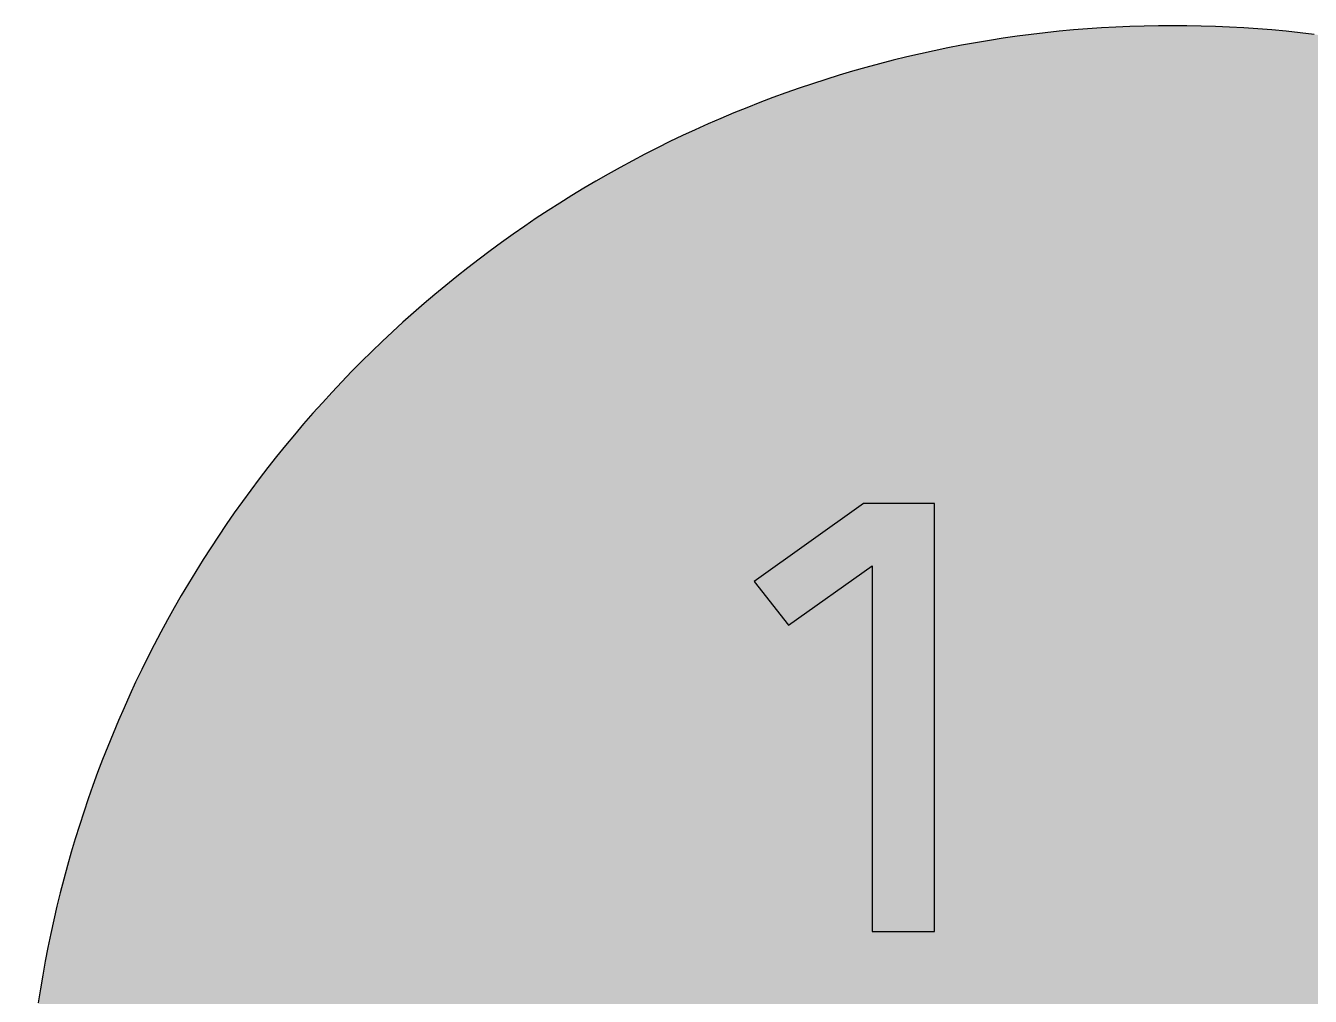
# Model space of a CAD drawing. Header units: millimetres. Extents: x 0 to 212, y 0 to 212.
# Drawn here: x 0.1 to 118.6, y 122.1 to 211.7 of the extents above; entities that cross this region are included whole.
import ezdxf

# ---------------------------------------------------------------- set-up
doc = ezdxf.new("R2010")
doc.units = ezdxf.units.MM

msp = doc.modelspace()

# ---------------------------------------------------------------- hatches: boundary and pattern name
for color, points in [(254, [(211.7189, 105.8869), (211.709, 107.2007), (211.6861, 108.5139), (211.6455, 109.8245), (211.5871, 111.1326), (211.5134, 112.4407), (211.4245, 113.7437), (211.3204, 115.0468), (211.201, 116.3447), (211.0638, 117.6426), (210.9114, 118.9355), (210.7413, 120.2258), (210.5584, 121.5136), (210.3577, 122.7988), (210.1418, 124.079), (209.9107, 125.3566), (209.6643, 126.6292), (209.4027, 127.8992), (209.1258, 129.1641), (208.8337, 130.4239), (208.5264, 131.6812), (208.2038, 132.936), (207.866, 134.1831), (207.5104, 135.4277), (207.1421, 136.6647), (206.7611, 137.8991), (206.3623, 139.1285), (205.9483, 140.3502), (205.5216, 141.5694), (205.0771, 142.781), (204.6199, 143.9901), (204.1474, 145.1915), (203.6623, 146.3853), (203.1619, 147.574), (202.6463, 148.7576), (202.1154, 149.9362), (201.5693, 151.1046), (201.0105, 152.2705), (200.439, 153.4262), (199.8523, 154.5768), (199.2503, 155.7198), (198.6356, 156.8577), (198.0057, 157.9855), (197.3605, 159.1081), (196.7052, 160.2232), (196.0321, 161.3281), (195.3489, 162.4279), (194.6504, 163.5176), (193.9366, 164.6022), (193.2102, 165.6766), (192.471, 166.7434), (191.7167, 167.8), (190.9521, 168.849), (190.1698, 169.8904), (189.3773, 170.9217), (188.5696, 171.9428), (187.7517, 172.9562), (186.9161, 173.9621), (186.0702, 174.9552), (185.2117, 175.9407), (184.338, 176.9161), (183.454, 177.8838), (182.5549, 178.8389), (181.643, 179.7837), (180.721, 180.7185), (179.7837, 181.643), (178.8389, 182.5549), (177.8838, 183.454), (176.9161, 184.338), (175.9407, 185.2117), (174.9552, 186.0702), (173.9621, 186.9161), (172.9562, 187.7492), (171.9428, 188.5696), (170.9217, 189.3773), (169.8904, 190.1698), (168.849, 190.9496), (167.8, 191.7167), (166.7408, 192.471), (165.6766, 193.2102), (164.6022, 193.9366), (163.5176, 194.6504), (162.4279, 195.3489), (161.3281, 196.0321), (160.2232, 196.7052), (159.1081, 197.3631), (157.9855, 198.0057), (156.8577, 198.6356), (155.7198, 199.2503), (154.5768, 199.8523), (153.4262, 200.439), (152.2705, 201.0131), (151.1046, 201.5719), (149.9362, 202.1154), (148.7576, 202.6463), (147.574, 203.1619), (146.3853, 203.6623), (145.1889, 204.15), (143.9875, 204.6199), (142.781, 205.0796), (141.5694, 205.5216), (140.3502, 205.9483), (139.1285, 206.3623), (137.8991, 206.7611), (136.6647, 207.1446), (135.4252, 207.5129), (134.1831, 207.866), (132.9334, 208.2038), (131.6812, 208.5264), (130.4239, 208.8337), (129.1641, 209.1284), (127.8966, 209.4052), (126.6292, 209.6668), (125.3541, 209.9132), (124.0765, 210.1444), (122.7963, 210.3603), (121.5136, 210.5584), (120.2258, 210.7438), (118.9355, 210.9114), (117.6401, 211.0638), (116.3447, 211.201), (115.0468, 211.3229), (113.7437, 211.4271), (112.4382, 211.516), (111.1326, 211.5896), (109.8245, 211.6455), (108.5113, 211.6861), (107.1982, 211.7115), (105.885, 211.7192), (104.5693, 211.7115), (103.2561, 211.6861), (101.9454, 211.6455), (100.6373, 211.5896), (99.3292, 211.516), (98.0262, 211.4271), (96.7232, 211.3229), (95.4253, 211.201), (94.1273, 211.0638), (92.8345, 210.9114), (91.5441, 210.7438), (90.2564, 210.5584), (88.9711, 210.3603), (87.691, 210.1444), (86.4133, 209.9132), (85.1408, 209.6668), (83.8708, 209.4052), (82.6059, 209.1284), (81.346, 208.8337), (80.0887, 208.5264), (78.834, 208.2038), (77.5868, 207.866), (76.3422, 207.5129), (75.1053, 207.1446), (73.8708, 206.7611), (72.6415, 206.3623), (71.4197, 205.9483), (70.2005, 205.5216), (68.9889, 205.0796), (67.7799, 204.6199), (66.5785, 204.15), (65.3847, 203.6623), (64.196, 203.1619), (63.0123, 202.6463), (61.8338, 202.1154), (60.6628, 201.5719), (59.4995, 201.0131), (58.3438, 200.439), (57.1932, 199.8523), (56.0502, 199.2503), (54.9123, 198.6356), (53.7845, 198.0057), (52.6618, 197.3631), (51.5468, 196.7052), (50.4419, 196.0321), (49.342, 195.3489), (48.2524, 194.6504), (47.1678, 193.9366), (46.0934, 193.2102), (45.0266, 192.471), (43.9699, 191.7167), (42.9209, 190.9496), (41.8795, 190.1698), (40.8483, 189.3773), (39.8272, 188.5696), (38.8137, 187.7492), (37.8079, 186.9161), (36.8148, 186.0702), (35.8292, 185.2117), (34.8539, 184.338), (33.8861, 183.454), (32.9311, 182.5549), (31.9862, 181.643), (31.049, 180.7185), (30.1269, 179.7837), (29.2151, 178.8389), (28.3159, 177.8838), (27.432, 176.9161), (26.5582, 175.9407), (25.6997, 174.9552), (24.8539, 173.9621), (24.0208, 172.9562), (23.2004, 171.9428), (22.3926, 170.9217), (21.6002, 169.8904), (20.8204, 168.849), (20.0533, 167.8), (19.2989, 166.7434), (18.5598, 165.6766), (17.8333, 164.6022), (17.1196, 163.5176), (16.4211, 162.4279), (15.7378, 161.3281), (15.0647, 160.2232), (14.4069, 159.1081), (13.7643, 157.9855), (13.1343, 156.8577), (12.5197, 155.7198), (11.9177, 154.5768), (11.3309, 153.4262), (10.7569, 152.2705), (10.1981, 151.1046), (9.6545, 149.9362), (9.1237, 148.7576), (8.6081, 147.574), (8.1077, 146.3853), (7.62, 145.1915), (7.1501, 143.9901), (6.6904, 142.781), (6.2484, 141.5694), (5.8217, 140.3502), (5.4077, 139.1285), (5.0089, 137.8991), (4.6253, 136.6647), (4.257, 135.4277), (3.904, 134.1831), (3.5662, 132.936), (3.2436, 131.6812), (2.9362, 130.4239), (2.6416, 129.1641), (2.3647, 127.8992), (2.1031, 126.6292), (1.8567, 125.3566), (1.6256, 124.079), (1.4097, 122.7988), (1.2116, 121.5136), (1.0262, 120.2258), (0.8585, 118.9355), (0.7061, 117.6426), (0.569, 116.3447), (0.447, 115.0468), (0.3429, 113.7437), (0.254, 112.4407), (0.1803, 111.1326), (0.1245, 109.8245), (0.0838, 108.5139), (0.0584, 107.2007), (0.0508, 105.885), (0.0584, 104.5718), (0.0838, 103.2586), (0.1245, 101.9454), (0.1803, 100.6373), (0.254, 99.3318), (0.3429, 98.0262), (0.447, 96.7232), (0.569, 95.4253), (0.7061, 94.1299), (0.8585, 92.8345), (1.0262, 91.5441), (1.2116, 90.2564), (1.4097, 88.9737), (1.6256, 87.6935), (1.8567, 86.4159), (2.1031, 85.1408), (2.3647, 83.8733), (2.6416, 82.6059), (2.9362, 81.346), (3.2436, 80.0887), (3.5662, 78.8365), (3.904, 77.5868), (4.257, 76.3448), (4.6253, 75.1053), (5.0089, 73.8708), (5.4077, 72.6415), (5.8217, 71.4197), (6.2484, 70.2005), (6.6904, 68.9889), (7.1501, 67.7824), (7.62, 66.581), (8.1077, 65.3847), (8.6081, 64.196), (9.1237, 63.0123), (9.6545, 61.8338), (10.1981, 60.6654), (10.7569, 59.4995), (11.3309, 58.3438), (11.9177, 57.1932), (12.5197, 56.0502), (13.1343, 54.9123), (13.7643, 53.7845), (14.4069, 52.6618), (15.0647, 51.5468), (15.7378, 50.4419), (16.4211, 49.342), (17.1196, 48.2524), (17.8333, 47.1678), (18.5598, 46.0934), (19.2989, 45.0291), (20.0533, 43.9699), (20.8204, 42.9209), (21.6002, 41.8795), (22.3926, 40.8483), (23.2004, 39.8272), (24.0208, 38.8137), (24.8539, 37.8079), (25.6997, 36.8148), (26.5582, 35.8292), (27.432, 34.8539), (28.3159, 33.8861), (29.2151, 32.9311), (30.1269, 31.9862), (31.049, 31.049), (31.9862, 30.1269), (32.9311, 29.2151), (33.8861, 28.3159), (34.8539, 27.432), (35.8292, 26.5582), (36.8148, 25.6997), (37.8079, 24.8539), (38.8137, 24.0182), (39.8272, 23.2004), (40.8483, 22.3926), (41.8795, 21.6002), (42.9209, 20.8178), (43.9699, 20.0533), (45.0266, 19.2989), (46.0934, 18.5598), (47.1678, 17.8333), (48.2524, 17.1196), (49.342, 16.4211), (50.4419, 15.7378), (51.5468, 15.0647), (52.6618, 14.4094), (53.7845, 13.7643), (54.9123, 13.1343), (56.0502, 12.5197), (57.1932, 11.9177), (58.3438, 11.3309), (59.4995, 10.7594), (60.6628, 10.2006), (61.8338, 9.6545), (63.0123, 9.1237), (64.196, 8.6081), (65.3847, 8.1077), (66.5785, 7.6225), (67.7799, 7.1501), (68.9889, 6.6929), (70.2005, 6.2484), (71.4197, 5.8217), (72.6415, 5.4077), (73.8708, 5.0089), (75.1053, 4.6279), (76.3422, 4.2596), (77.5868, 3.904), (78.834, 3.5662), (80.0887, 3.2436), (81.346, 2.9362), (82.6059, 2.6441), (83.8708, 2.3673), (85.1408, 2.1057), (86.4133, 1.8593), (87.691, 1.6281), (88.9711, 1.4122), (90.2564, 1.2116), (91.5441, 1.0287), (92.8345, 0.8585), (94.1273, 0.7061), (95.4253, 0.569), (96.7232, 0.4496), (98.0262, 0.3454), (99.3292, 0.2565), (100.6373, 0.1829), (101.9454, 0.1245), (103.2561, 0.0838), (104.5693, 0.061), (105.885, 0.0533), (107.1982, 0.061), (108.5113, 0.0838), (109.8245, 0.1245), (111.1326, 0.1829), (112.4382, 0.2565), (113.7437, 0.3454), (115.0468, 0.4496), (116.3447, 0.569), (117.6401, 0.7061), (118.9355, 0.8585), (120.2258, 1.0287), (121.5136, 1.2116), (122.7963, 1.4122), (124.0765, 1.6281), (125.3541, 1.8593), (126.6292, 2.1057), (127.8966, 2.3673), (129.1641, 2.6441), (130.4239, 2.9362), (131.6812, 3.2436), (132.9334, 3.5662), (134.1831, 3.904), (135.4252, 4.2596), (136.6647, 4.6279), (137.8991, 5.0089), (139.1285, 5.4077), (140.3502, 5.8217), (141.5694, 6.2484), (142.781, 6.6929), (143.9875, 7.1501), (145.1889, 7.6225), (146.3853, 8.1077), (147.574, 8.6081), (148.7576, 9.1237), (149.9362, 9.6545), (151.1046, 10.2006), (152.2705, 10.7594), (153.4262, 11.3309), (154.5768, 11.9177), (155.7198, 12.5197), (156.8577, 13.1343), (157.9855, 13.7643), (159.1081, 14.4094), (160.2232, 15.0647), (161.3281, 15.7378), (162.4279, 16.4211), (163.5176, 17.1196), (164.6022, 17.8333), (165.6766, 18.5598), (166.7408, 19.2989), (167.8, 20.0533), (168.849, 20.8178), (169.8904, 21.6002), (170.9217, 22.3926), (171.9428, 23.2004), (172.9562, 24.0182), (173.9621, 24.8539), (174.9552, 25.6997), (175.9407, 26.5582), (176.9161, 27.432), (177.8838, 28.3159), (178.8389, 29.2151), (179.7837, 30.1269), (180.721, 31.049), (181.643, 31.9862), (182.5549, 32.9311), (183.454, 33.8861), (184.338, 34.8539), (185.2117, 35.8292), (186.0702, 36.8148), (186.9161, 37.8079), (187.7517, 38.8137), (188.5696, 39.8272), (189.3773, 40.8483), (190.1698, 41.8795), (190.9521, 42.9209), (191.7167, 43.9699), (192.471, 45.0291), (193.2102, 46.0934), (193.9366, 47.1678), (194.6504, 48.2524), (195.3489, 49.342), (196.0321, 50.4419), (196.7052, 51.5468), (197.3605, 52.6618), (198.0057, 53.7845), (198.6356, 54.9123), (199.2503, 56.0502), (199.8523, 57.1932), (200.439, 58.3438), (201.0105, 59.4995), (201.5693, 60.6654), (202.1154, 61.8338), (202.6463, 63.0123), (203.1619, 64.196), (203.6623, 65.3847), (204.1474, 66.581), (204.6199, 67.7824), (205.0771, 68.9889), (205.5216, 70.2005), (205.9483, 71.4197), (206.3623, 72.6415), (206.7611, 73.8708), (207.1421, 75.1053), (207.5104, 76.3448), (207.866, 77.5868), (208.2038, 78.8365), (208.5264, 80.0887), (208.8337, 81.346), (209.1258, 82.6059), (209.4027, 83.8733), (209.6643, 85.1408), (209.9107, 86.4159), (210.1418, 87.6935), (210.3577, 88.9737), (210.5584, 90.2564), (210.7413, 91.5441), (210.9114, 92.8345), (211.0638, 94.1299), (211.201, 95.4253), (211.3204, 96.7232), (211.4245, 98.0262), (211.5134, 99.3318), (211.5871, 100.6373), (211.6455, 101.9454), (211.6861, 103.2586), (211.709, 104.5718), (211.7166, 105.885)]), (59, [(78.1583, 128.112), (83.9156, 128.112), (83.9156, 167.6231), (77.3688, 167.6231), (67.2648, 160.3978), (70.4247, 156.3892), (78.1583, 161.8654)])]:
    msp.add_hatch(color=color).paths.add_polyline_path(points)
h = msp.add_hatch(color=59)
edge = h.paths.add_edge_path()
edge.add_line((109.9358, 147.8107), (109.9337, 147.2362))
edge.add_line((109.9337, 147.2362), (109.9287, 146.6774))
edge.add_line((109.9287, 146.6774), (109.9236, 146.1287))
edge.add_line((109.9236, 146.1287), (109.9134, 145.5953))
edge.add_line((109.9134, 145.5953), (109.9033, 145.0746))
edge.add_line((109.9033, 145.0746), (109.888, 144.5641))
edge.add_line((109.888, 144.5641), (109.8728, 144.0688))
edge.add_line((109.8728, 144.0688), (109.8525, 143.5837))
edge.add_line((109.8525, 143.5837), (109.8321, 143.1112))
edge.add_line((109.8321, 143.1112), (109.8067, 142.6515))
edge.add_line((109.8067, 142.6515), (109.7788, 142.2019))
edge.add_line((109.7788, 142.2019), (109.7483, 141.765))
edge.add_line((109.7483, 141.765), (109.7153, 141.3408))
edge.add_line((109.7153, 141.3408), (109.6797, 140.9268))
edge.add_line((109.6797, 140.9268), (109.6416, 140.5255))
edge.add_line((109.6416, 140.5255), (109.601, 140.1343))
edge.add_line((109.601, 140.1343), (109.5553, 139.7533))
edge.add_line((109.5553, 139.7533), (109.5096, 139.385))
edge.add_line((109.5096, 139.385), (109.4588, 139.0269))
edge.add_line((109.4588, 139.0269), (109.4054, 138.6789))
edge.add_line((109.4054, 138.6789), (109.3495, 138.3411))
edge.add_line((109.3495, 138.3411), (109.2911, 138.016))
edge.add_line((109.2911, 138.016), (109.2276, 137.701))
edge.add_line((109.2276, 137.701), (109.1641, 137.3937))
edge.add_line((109.1641, 137.3937), (109.0955, 137.099))
edge.add_line((109.0955, 137.099), (109.0244, 136.812))
edge.add_line((109.0244, 136.812), (108.9508, 136.5377))
edge.add_line((108.9508, 136.5377), (108.872, 136.271))
edge.add_line((108.872, 136.271), (108.7907, 136.0145))
edge.add_line((108.7907, 136.0145), (108.7069, 135.7655))
edge.add_line((108.7069, 135.7655), (108.6206, 135.5293))
edge.add_line((108.6206, 135.5293), (108.5317, 135.3007))
edge.add_line((108.5317, 135.3007), (108.4377, 135.0797))
edge.add_line((108.4377, 135.0797), (108.3412, 134.8689))
edge.add_line((108.3412, 134.8689), (108.2396, 134.6683))
edge.add_line((108.2396, 134.6683), (108.1354, 134.4727))
edge.add_line((108.1354, 134.4727), (108.0287, 134.2898))
edge.add_line((108.0287, 134.2898), (107.9195, 134.112))
edge.add_line((107.9195, 134.112), (107.8052, 133.9444))
edge.add_line((107.8052, 133.9444), (107.6884, 133.7843))
edge.add_line((107.6884, 133.7843), (107.569, 133.6319))
edge.add_line((107.569, 133.6319), (107.4445, 133.4897))
edge.add_line((107.4445, 133.4897), (107.315, 133.3525))
edge.add_line((107.315, 133.3525), (107.1855, 133.223))
edge.add_line((107.1855, 133.223), (107.0508, 133.1036))
edge.add_line((107.0508, 133.1036), (106.9111, 132.9893))
edge.add_line((106.9111, 132.9893), (106.7714, 132.8826))
edge.add_line((106.7714, 132.8826), (106.6241, 132.7836))
edge.add_line((106.6241, 132.7836), (106.4768, 132.6921))
edge.add_line((106.4768, 132.6921), (106.3219, 132.6058))
edge.add_line((106.3219, 132.6058), (106.1669, 132.527))
edge.add_line((106.1669, 132.527), (106.0069, 132.4559))
edge.add_line((106.0069, 132.4559), (105.8418, 132.3899))
edge.add_line((105.8418, 132.3899), (105.6742, 132.3315))
edge.add_line((105.6742, 132.3315), (105.5014, 132.2781))
edge.add_line((105.5014, 132.2781), (105.3262, 132.2299))
edge.add_line((105.3262, 132.2299), (105.1484, 132.1892))
edge.add_line((105.1484, 132.1892), (104.9655, 132.1562))
edge.add_line((104.9655, 132.1562), (104.7775, 132.1257))
edge.add_line((104.7775, 132.1257), (104.587, 132.1029))
edge.add_line((104.587, 132.1029), (104.3915, 132.0851))
edge.add_line((104.3915, 132.0851), (104.1933, 132.0724))
edge.add_line((104.1933, 132.0724), (103.9901, 132.0648))
edge.add_line((103.9901, 132.0648), (103.7819, 132.0622))
edge.add_line((103.7819, 132.0622), (103.5761, 132.0648))
edge.add_line((103.5761, 132.0648), (103.3729, 132.0749))
edge.add_line((103.3729, 132.0749), (103.1748, 132.0902))
edge.add_line((103.1748, 132.0902), (102.9792, 132.1105))
edge.add_line((102.9792, 132.1105), (102.7887, 132.1384))
edge.add_line((102.7887, 132.1384), (102.6008, 132.174))
edge.add_line((102.6008, 132.174), (102.4179, 132.2146))
edge.add_line((102.4179, 132.2146), (102.2375, 132.2629))
edge.add_line((102.2375, 132.2629), (102.0623, 132.3188))
edge.add_line((102.0623, 132.3188), (101.8921, 132.3797))
edge.add_line((101.8921, 132.3797), (101.7219, 132.4483))
edge.add_line((101.7219, 132.4483), (101.5594, 132.522))
edge.add_line((101.5594, 132.522), (101.3993, 132.6058))
edge.add_line((101.3993, 132.6058), (101.2419, 132.6947))
edge.add_line((101.2419, 132.6947), (101.0895, 132.7912))
edge.add_line((101.0895, 132.7912), (100.9396, 132.8953))
edge.add_line((100.9396, 132.8953), (100.7948, 133.0071))
edge.add_line((100.7948, 133.0071), (100.6526, 133.1239))
edge.add_line((100.6526, 133.1239), (100.5154, 133.2509))
edge.add_line((100.5154, 133.2509), (100.3808, 133.383))
edge.add_line((100.3808, 133.383), (100.2487, 133.5253))
edge.add_line((100.2487, 133.5253), (100.1217, 133.6726))
edge.add_line((100.1217, 133.6726), (99.9973, 133.8301))
edge.add_line((99.9973, 133.8301), (99.8753, 133.9926))
edge.add_line((99.8753, 133.9926), (99.7585, 134.1653))
edge.add_line((99.7585, 134.1653), (99.6467, 134.3457))
edge.add_line((99.6467, 134.3457), (99.535, 134.5336))
edge.add_line((99.535, 134.5336), (99.4283, 134.7292))
edge.add_line((99.4283, 134.7292), (99.3242, 134.9324))
edge.add_line((99.3242, 134.9324), (99.2251, 135.1458))
edge.add_line((99.2251, 135.1458), (99.1286, 135.3668))
edge.add_line((99.1286, 135.3668), (99.0346, 135.5954))
edge.add_line((99.0346, 135.5954), (98.9432, 135.8341))
edge.add_line((98.9432, 135.8341), (98.8568, 136.0805))
edge.add_line((98.8568, 136.0805), (98.773, 136.3345))
edge.add_line((98.773, 136.3345), (98.6917, 136.5987))
edge.add_line((98.6917, 136.5987), (98.6155, 136.8704))
edge.add_line((98.6155, 136.8704), (98.5393, 137.1524))
edge.add_line((98.5393, 137.1524), (98.4682, 137.4419))
edge.add_line((98.4682, 137.4419), (98.4021, 137.7417))
edge.add_line((98.4021, 137.7417), (98.3361, 138.049))
edge.add_line((98.3361, 138.049), (98.2751, 138.3665))
edge.add_line((98.2751, 138.3665), (98.2142, 138.6942))
edge.add_line((98.2142, 138.6942), (98.1583, 139.0294))
edge.add_line((98.1583, 139.0294), (98.105, 139.3749))
edge.add_line((98.105, 139.3749), (98.0567, 139.7305))
edge.add_line((98.0567, 139.7305), (98.0084, 140.0937))
edge.add_line((98.0084, 140.0937), (97.9653, 140.4671))
edge.add_line((97.9653, 140.4671), (97.9221, 140.8506))
edge.add_line((97.9221, 140.8506), (97.884, 141.2443))
edge.add_line((97.884, 141.2443), (97.8484, 141.6456))
edge.add_line((97.8484, 141.6456), (97.8154, 142.0597))
edge.add_line((97.8154, 142.0597), (97.7849, 142.4813))
edge.add_line((97.7849, 142.4813), (97.757, 142.9156))
edge.add_line((97.757, 142.9156), (97.7341, 143.3576))
edge.add_line((97.7341, 143.3576), (97.7113, 143.8097))
edge.add_line((97.7113, 143.8097), (97.6909, 144.2745))
edge.add_line((97.6909, 144.2745), (97.6757, 144.747))
edge.add_line((97.6757, 144.747), (97.6605, 145.2321))
edge.add_line((97.6605, 145.2321), (97.6503, 145.7249))
edge.add_line((97.6503, 145.7249), (97.6401, 146.2303))
edge.add_line((97.6401, 146.2303), (97.6351, 146.746))
edge.add_line((97.6351, 146.746), (97.63, 147.2717))
edge.add_line((97.63, 147.2717), (97.63, 147.8102))
edge.add_line((97.63, 147.8102), (97.6325, 148.3563))
edge.add_line((97.6325, 148.3563), (97.6351, 148.8923))
edge.add_line((97.6351, 148.8923), (97.6427, 149.418))
edge.add_line((97.6427, 149.418), (97.6503, 149.9311))
edge.add_line((97.6503, 149.9311), (97.663, 150.434))
edge.add_line((97.663, 150.434), (97.6782, 150.9268))
edge.add_line((97.6782, 150.9268), (97.696, 151.4069))
edge.add_line((97.696, 151.4069), (97.7163, 151.8768))
edge.add_line((97.7163, 151.8768), (97.7392, 152.3365))
edge.add_line((97.7392, 152.3365), (97.7646, 152.7861))
edge.add_line((97.7646, 152.7861), (97.7925, 153.2255))
edge.add_line((97.7925, 153.2255), (97.8256, 153.6522))
edge.add_line((97.8256, 153.6522), (97.8586, 154.0713))
edge.add_line((97.8586, 154.0713), (97.8967, 154.4803))
edge.add_line((97.8967, 154.4803), (97.9373, 154.8765))
edge.add_line((97.9373, 154.8765), (97.9805, 155.2651))
edge.add_line((97.9805, 155.2651), (98.0262, 155.641))
edge.add_line((98.0262, 155.641), (98.0745, 156.0093))
edge.add_line((98.0745, 156.0093), (98.1278, 156.3675))
edge.add_line((98.1278, 156.3675), (98.1812, 156.7155))
edge.add_line((98.1812, 156.7155), (98.2396, 157.0533))
edge.add_line((98.2396, 157.0533), (98.3005, 157.3809))
edge.add_line((98.3005, 157.3809), (98.364, 157.701))
edge.add_line((98.364, 157.701), (98.4301, 158.0109))
edge.add_line((98.4301, 158.0109), (98.5012, 158.3131))
edge.add_line((98.5012, 158.3131), (98.5749, 158.6027))
edge.add_line((98.5749, 158.6027), (98.6485, 158.8846))
edge.add_line((98.6485, 158.8846), (98.7298, 159.1589))
edge.add_line((98.7298, 159.1589), (98.8111, 159.4231))
edge.add_line((98.8111, 159.4231), (98.8974, 159.6796))
edge.add_line((98.8974, 159.6796), (98.9838, 159.926))
edge.add_line((98.9838, 159.926), (99.0778, 160.1622))
edge.add_line((99.0778, 160.1622), (99.1718, 160.3908))
edge.add_line((99.1718, 160.3908), (99.2683, 160.6118))
edge.add_line((99.2683, 160.6118), (99.3699, 160.8252))
edge.add_line((99.3699, 160.8252), (99.474, 161.0284))
edge.add_line((99.474, 161.0284), (99.5832, 161.224))
edge.add_line((99.5832, 161.224), (99.695, 161.4119))
edge.add_line((99.695, 161.4119), (99.8093, 161.5897))
edge.add_line((99.8093, 161.5897), (99.9261, 161.7624))
edge.add_line((99.9261, 161.7624), (100.0481, 161.925))
edge.add_line((100.0481, 161.925), (100.17, 162.0799))
edge.add_line((100.17, 162.0799), (100.2995, 162.2273))
edge.add_line((100.2995, 162.2273), (100.4291, 162.367))
edge.add_line((100.4291, 162.367), (100.5637, 162.499))
edge.add_line((100.5637, 162.499), (100.7008, 162.6235))
edge.add_line((100.7008, 162.6235), (100.8431, 162.7403))
edge.add_line((100.8431, 162.7403), (100.9879, 162.8496))
edge.add_line((100.9879, 162.8496), (101.1352, 162.9512))
edge.add_line((101.1352, 162.9512), (101.2876, 163.0477))
edge.add_line((101.2876, 163.0477), (101.4425, 163.1366))
edge.add_line((101.4425, 163.1366), (101.6, 163.2153))
edge.add_line((101.6, 163.2153), (101.7626, 163.2915))
edge.add_line((101.7626, 163.2915), (101.9277, 163.3576))
edge.add_line((101.9277, 163.3576), (102.0978, 163.4185))
edge.add_line((102.0978, 163.4185), (102.2706, 163.4719))
edge.add_line((102.2706, 163.4719), (102.4458, 163.5176))
edge.add_line((102.4458, 163.5176), (102.6262, 163.5582))
edge.add_line((102.6262, 163.5582), (102.809, 163.5938))
edge.add_line((102.809, 163.5938), (102.997, 163.6217))
edge.add_line((102.997, 163.6217), (103.1875, 163.642))
edge.add_line((103.1875, 163.642), (103.3831, 163.6573))
edge.add_line((103.3831, 163.6573), (103.5812, 163.6674))
edge.add_line((103.5812, 163.6674), (103.7819, 163.67))
edge.add_line((103.7819, 163.67), (103.9851, 163.6674))
edge.add_line((103.9851, 163.6674), (104.1832, 163.6598))
edge.add_line((104.1832, 163.6598), (104.3762, 163.6446))
edge.add_line((104.3762, 163.6446), (104.5693, 163.6268))
edge.add_line((104.5693, 163.6268), (104.7547, 163.6014))
edge.add_line((104.7547, 163.6014), (104.9401, 163.5735))
edge.add_line((104.9401, 163.5735), (105.1179, 163.5379))
edge.add_line((105.1179, 163.5379), (105.2957, 163.4947))
edge.add_line((105.2957, 163.4947), (105.4684, 163.4465))
edge.add_line((105.4684, 163.4465), (105.6361, 163.3931))
edge.add_line((105.6361, 163.3931), (105.8037, 163.3322))
edge.add_line((105.8037, 163.3322), (105.9637, 163.2661))
edge.add_line((105.9637, 163.2661), (106.1237, 163.1925))
edge.add_line((106.1237, 163.1925), (106.2787, 163.1112))
edge.add_line((106.2787, 163.1112), (106.4285, 163.0248))
edge.add_line((106.4285, 163.0248), (106.5784, 162.9283))
edge.add_line((106.5784, 162.9283), (106.7232, 162.8292))
edge.add_line((106.7232, 162.8292), (106.8629, 162.72))
edge.add_line((106.8629, 162.72), (107, 162.6032))
edge.add_line((107, 162.6032), (107.1347, 162.4813))
edge.add_line((107.1347, 162.4813), (107.2667, 162.3492))
edge.add_line((107.2667, 162.3492), (107.3937, 162.212))
edge.add_line((107.3937, 162.212), (107.5182, 162.0647))
edge.add_line((107.5182, 162.0647), (107.6401, 161.9098))
edge.add_line((107.6401, 161.9098), (107.757, 161.7472))
edge.add_line((107.757, 161.7472), (107.8713, 161.577))
edge.add_line((107.8713, 161.577), (107.983, 161.3992))
edge.add_line((107.983, 161.3992), (108.0897, 161.2113))
edge.add_line((108.0897, 161.2113), (108.1938, 161.0157))
edge.add_line((108.1938, 161.0157), (108.2954, 160.8099))
edge.add_line((108.2954, 160.8099), (108.3945, 160.5966))
edge.add_line((108.3945, 160.5966), (108.4885, 160.3756))
edge.add_line((108.4885, 160.3756), (108.5799, 160.1445))
edge.add_line((108.5799, 160.1445), (108.6688, 159.9032))
edge.add_line((108.6688, 159.9032), (108.7552, 159.6517))
edge.add_line((108.7552, 159.6517), (108.8365, 159.3926))
edge.add_line((108.8365, 159.3926), (108.9152, 159.1259))
edge.add_line((108.9152, 159.1259), (108.9914, 158.8465))
edge.add_line((108.9914, 158.8465), (109.0651, 158.557))
edge.add_line((109.0651, 158.557), (109.1336, 158.2598))
edge.add_line((109.1336, 158.2598), (109.1997, 157.9524))
edge.add_line((109.1997, 157.9524), (109.2657, 157.6324))
edge.add_line((109.2657, 157.6324), (109.3267, 157.3047))
edge.add_line((109.3267, 157.3047), (109.3826, 156.9644))
edge.add_line((109.3826, 156.9644), (109.4384, 156.6164))
edge.add_line((109.4384, 156.6164), (109.4892, 156.2557))
edge.add_line((109.4892, 156.2557), (109.5375, 155.8849))
edge.add_line((109.5375, 155.8849), (109.5858, 155.5013))
edge.add_line((109.5858, 155.5013), (109.6264, 155.1102))
edge.add_line((109.6264, 155.1102), (109.667, 154.7063))
edge.add_line((109.667, 154.7063), (109.7051, 154.2898))
edge.add_line((109.7051, 154.2898), (109.7382, 153.863))
edge.add_line((109.7382, 153.863), (109.7712, 153.4262))
edge.add_line((109.7712, 153.4262), (109.7991, 152.974))
edge.add_line((109.7991, 152.974), (109.8245, 152.5143))
edge.add_line((109.8245, 152.5143), (109.8474, 152.0393))
edge.add_line((109.8474, 152.0393), (109.8677, 151.5542))
edge.add_line((109.8677, 151.5542), (109.8855, 151.0563))
edge.add_line((109.8855, 151.0563), (109.9007, 150.5458))
edge.add_line((109.9007, 150.5458), (109.9134, 150.0251))
edge.add_line((109.9134, 150.0251), (109.9236, 149.4892))
edge.add_line((109.9236, 149.4892), (109.9287, 148.9431))
edge.add_line((109.9287, 148.9431), (109.9337, 148.3817))
edge.add_line((109.9337, 148.3817), (109.9337, 147.8102))
edge = h.paths.add_edge_path(flags=16)
edge.add_line((115.8628, 147.8107), (115.8596, 148.4503))
edge.add_line((115.8596, 148.4503), (115.8519, 149.0802))
edge.add_line((115.8519, 149.0802), (115.8392, 149.7))
edge.add_line((115.8392, 149.7), (115.8215, 150.307))
edge.add_line((115.8215, 150.307), (115.7986, 150.9065))
edge.add_line((115.7986, 150.9065), (115.7681, 151.4932))
edge.add_line((115.7681, 151.4932), (115.7351, 152.0723))
edge.add_line((115.7351, 152.0723), (115.697, 152.6388))
edge.add_line((115.697, 152.6388), (115.6513, 153.195))
edge.add_line((115.6513, 153.195), (115.603, 153.7411))
edge.add_line((115.603, 153.7411), (115.5471, 154.2771))
edge.add_line((115.5471, 154.2771), (115.4862, 154.8028))
edge.add_line((115.4862, 154.8028), (115.4201, 155.3185))
edge.add_line((115.4201, 155.3185), (115.349, 155.8239))
edge.add_line((115.349, 155.8239), (115.2728, 156.3192))
edge.add_line((115.2728, 156.3192), (115.189, 156.8044))
edge.add_line((115.189, 156.8044), (115.1001, 157.2768))
edge.add_line((115.1001, 157.2768), (115.0061, 157.7416))
edge.add_line((115.0061, 157.7416), (114.9045, 158.1937))
edge.add_line((114.9045, 158.1937), (114.8004, 158.6382))
edge.add_line((114.8004, 158.6382), (114.6886, 159.07))
edge.add_line((114.6886, 159.07), (114.5692, 159.4942))
edge.add_line((114.5692, 159.4942), (114.4473, 159.9057))
edge.add_line((114.4473, 159.9057), (114.3178, 160.3096))
edge.add_line((114.3178, 160.3096), (114.1806, 160.7007))
edge.add_line((114.1806, 160.7007), (114.0409, 161.0817))
edge.add_line((114.0409, 161.0817), (113.8911, 161.4551))
edge.add_line((113.8911, 161.4551), (113.7387, 161.8158))
edge.add_line((113.7387, 161.8158), (113.5786, 162.1688))
edge.add_line((113.5786, 162.1688), (113.411, 162.5092))
edge.add_line((113.411, 162.5092), (113.2383, 162.8394))
edge.add_line((113.2383, 162.8394), (113.0605, 163.162))
edge.add_line((113.0605, 163.162), (112.8751, 163.4719))
edge.add_line((112.8751, 163.4719), (112.6846, 163.7741))
edge.add_line((112.6846, 163.7741), (112.4864, 164.0662))
edge.add_line((112.4864, 164.0662), (112.2832, 164.3456))
edge.add_line((112.2832, 164.3456), (112.0724, 164.6174))
edge.add_line((112.0724, 164.6174), (111.854, 164.8765))
edge.add_line((111.854, 164.8765), (111.6305, 165.1279))
edge.add_line((111.6305, 165.1279), (111.3993, 165.3692))
edge.add_line((111.3993, 165.3692), (111.1631, 165.6004))
edge.add_line((111.1631, 165.6004), (110.9193, 165.8214))
edge.add_line((110.9193, 165.8214), (110.6678, 166.0322))
edge.add_line((110.6678, 166.0322), (110.4113, 166.2328))
edge.add_line((110.4113, 166.2328), (110.1471, 166.4233))
edge.add_line((110.1471, 166.4233), (109.8753, 166.6062))
edge.add_line((109.8753, 166.6062), (109.5985, 166.7764))
edge.add_line((109.5985, 166.7764), (109.314, 166.939))
edge.add_line((109.314, 166.939), (109.0219, 167.0888))
edge.add_line((109.0219, 167.0888), (108.7222, 167.2311))
edge.add_line((108.7222, 167.2311), (108.4174, 167.3631))
edge.add_line((108.4174, 167.3631), (108.1049, 167.4851))
edge.add_line((108.1049, 167.4851), (107.7849, 167.5968))
edge.add_line((107.7849, 167.5968), (107.4572, 167.6984))
edge.add_line((107.4572, 167.6984), (107.122, 167.7924))
edge.add_line((107.122, 167.7924), (106.7816, 167.8737))
edge.add_line((106.7816, 167.8737), (106.4336, 167.9473))
edge.add_line((106.4336, 167.9473), (106.0755, 168.0108))
edge.add_line((106.0755, 168.0108), (105.7123, 168.0642))
edge.add_line((105.7123, 168.0642), (105.3414, 168.1074))
edge.add_line((105.3414, 168.1074), (104.963, 168.1404))
edge.add_line((104.963, 168.1404), (104.5769, 168.1658))
edge.add_line((104.5769, 168.1658), (104.1832, 168.181))
edge.add_line((104.1832, 168.181), (103.7819, 168.1861))
edge.add_line((103.7819, 168.1861), (103.3805, 168.181))
edge.add_line((103.3805, 168.181), (102.9894, 168.1658))
edge.add_line((102.9894, 168.1658), (102.6033, 168.1404))
edge.add_line((102.6033, 168.1404), (102.2248, 168.1074))
edge.add_line((102.2248, 168.1074), (101.854, 168.0642))
edge.add_line((101.854, 168.0642), (101.4882, 168.0108))
edge.add_line((101.4882, 168.0108), (101.1326, 167.9473))
edge.add_line((101.1326, 167.9473), (100.7847, 167.8737))
edge.add_line((100.7847, 167.8737), (100.4418, 167.7924))
edge.add_line((100.4418, 167.7924), (100.109, 167.6984))
edge.add_line((100.109, 167.6984), (99.7814, 167.5968))
edge.add_line((99.7814, 167.5968), (99.4613, 167.4851))
edge.add_line((99.4613, 167.4851), (99.1489, 167.3631))
edge.add_line((99.1489, 167.3631), (98.8416, 167.2311))
edge.add_line((98.8416, 167.2311), (98.5444, 167.0888))
edge.add_line((98.5444, 167.0888), (98.2523, 166.939))
edge.add_line((98.2523, 166.939), (97.9678, 166.7764))
edge.add_line((97.9678, 166.7764), (97.6884, 166.6062))
edge.add_line((97.6884, 166.6062), (97.4192, 166.4233))
edge.add_line((97.4192, 166.4233), (97.155, 166.2328))
edge.add_line((97.155, 166.2328), (96.8959, 166.0322))
edge.add_line((96.8959, 166.0322), (96.647, 165.8214))
edge.add_line((96.647, 165.8214), (96.4032, 165.6004))
edge.add_line((96.4032, 165.6004), (96.1644, 165.3692))
edge.add_line((96.1644, 165.3692), (95.9358, 165.1279))
edge.add_line((95.9358, 165.1279), (95.7123, 164.8765))
edge.add_line((95.7123, 164.8765), (95.4938, 164.6174))
edge.add_line((95.4938, 164.6174), (95.283, 164.3456))
edge.add_line((95.283, 164.3456), (95.0798, 164.0662))
edge.add_line((95.0798, 164.0662), (94.8817, 163.7741))
edge.add_line((94.8817, 163.7741), (94.6887, 163.4719))
edge.add_line((94.6887, 163.4719), (94.5032, 163.162))
edge.add_line((94.5032, 163.162), (94.3254, 162.8394))
edge.add_line((94.3254, 162.8394), (94.1527, 162.5092))
edge.add_line((94.1527, 162.5092), (93.9876, 162.1688))
edge.add_line((93.9876, 162.1688), (93.8276, 161.8158))
edge.add_line((93.8276, 161.8158), (93.6727, 161.4551))
edge.add_line((93.6727, 161.4551), (93.5253, 161.0817))
edge.add_line((93.5253, 161.0817), (93.3831, 160.7007))
edge.add_line((93.3831, 160.7007), (93.2485, 160.3096))
edge.add_line((93.2485, 160.3096), (93.1189, 159.9057))
edge.add_line((93.1189, 159.9057), (92.9945, 159.4942))
edge.add_line((92.9945, 159.4942), (92.8776, 159.07))
edge.add_line((92.8776, 159.07), (92.7659, 158.6382))
edge.add_line((92.7659, 158.6382), (92.6592, 158.1937))
edge.add_line((92.6592, 158.1937), (92.5601, 157.7416))
edge.add_line((92.5601, 157.7416), (92.4636, 157.2768))
edge.add_line((92.4636, 157.2768), (92.3773, 156.8044))
edge.add_line((92.3773, 156.8044), (92.2934, 156.3192))
edge.add_line((92.2934, 156.3192), (92.2147, 155.8239))
edge.add_line((92.2147, 155.8239), (92.1436, 155.3185))
edge.add_line((92.1436, 155.3185), (92.0775, 154.8028))
edge.add_line((92.0775, 154.8028), (92.0166, 154.2771))
edge.add_line((92.0166, 154.2771), (91.9607, 153.7411))
edge.add_line((91.9607, 153.7411), (91.9124, 153.195))
edge.add_line((91.9124, 153.195), (91.8667, 152.6388))
edge.add_line((91.8667, 152.6388), (91.8286, 152.0723))
edge.add_line((91.8286, 152.0723), (91.7956, 151.4932))
edge.add_line((91.7956, 151.4932), (91.7677, 150.9065))
edge.add_line((91.7677, 150.9065), (91.7448, 150.307))
edge.add_line((91.7448, 150.307), (91.727, 149.7))
edge.add_line((91.727, 149.7), (91.7143, 149.0802))
edge.add_line((91.7143, 149.0802), (91.7067, 148.4503))
edge.add_line((91.7067, 148.4503), (91.7042, 147.8102))
edge.add_line((91.7042, 147.8102), (91.7067, 147.1701))
edge.add_line((91.7067, 147.1701), (91.7143, 146.5402))
edge.add_line((91.7143, 146.5402), (91.727, 145.9205))
edge.add_line((91.727, 145.9205), (91.7448, 145.3109))
edge.add_line((91.7448, 145.3109), (91.7677, 144.714))
edge.add_line((91.7677, 144.714), (91.7956, 144.1272))
edge.add_line((91.7956, 144.1272), (91.8286, 143.5506))
edge.add_line((91.8286, 143.5506), (91.8667, 142.9842))
edge.add_line((91.8667, 142.9842), (91.9124, 142.428))
edge.add_line((91.9124, 142.428), (91.9607, 141.8844))
edge.add_line((91.9607, 141.8844), (92.0166, 141.3485))
edge.add_line((92.0166, 141.3485), (92.0775, 140.8252))
edge.add_line((92.0775, 140.8252), (92.1436, 140.3121))
edge.add_line((92.1436, 140.3121), (92.2147, 139.8067))
edge.add_line((92.2147, 139.8067), (92.2934, 139.3139))
edge.add_line((92.2934, 139.3139), (92.3773, 138.8313))
edge.add_line((92.3773, 138.8313), (92.4636, 138.3614))
edge.add_line((92.4636, 138.3614), (92.5601, 137.8991))
edge.add_line((92.5601, 137.8991), (92.6592, 137.447))
edge.add_line((92.6592, 137.447), (92.7659, 137.0051))
edge.add_line((92.7659, 137.0051), (92.8776, 136.5758))
edge.add_line((92.8776, 136.5758), (92.9945, 136.1542))
edge.add_line((92.9945, 136.1542), (93.1189, 135.7452))
edge.add_line((93.1189, 135.7452), (93.2485, 135.3439))
edge.add_line((93.2485, 135.3439), (93.3831, 134.9553))
edge.add_line((93.3831, 134.9553), (93.5253, 134.5768))
edge.add_line((93.5253, 134.5768), (93.6727, 134.206))
edge.add_line((93.6727, 134.206), (93.8276, 133.8478))
edge.add_line((93.8276, 133.8478), (93.9876, 133.4973))
edge.add_line((93.9876, 133.4973), (94.1527, 133.1595))
edge.add_line((94.1527, 133.1595), (94.3254, 132.8318))
edge.add_line((94.3254, 132.8318), (94.5032, 132.5118))
edge.add_line((94.5032, 132.5118), (94.6887, 132.2045))
edge.add_line((94.6887, 132.2045), (94.8817, 131.9047))
edge.add_line((94.8817, 131.9047), (95.0798, 131.6177))
edge.add_line((95.0798, 131.6177), (95.283, 131.3383))
edge.add_line((95.283, 131.3383), (95.4938, 131.0716))
edge.add_line((95.4938, 131.0716), (95.7123, 130.8125))
edge.add_line((95.7123, 130.8125), (95.9358, 130.5636))
edge.add_line((95.9358, 130.5636), (96.1644, 130.3249))
edge.add_line((96.1644, 130.3249), (96.4032, 130.0963))
edge.add_line((96.4032, 130.0963), (96.647, 129.8778))
edge.add_line((96.647, 129.8778), (96.8959, 129.6695))
edge.add_line((96.8959, 129.6695), (97.155, 129.4714))
edge.add_line((97.155, 129.4714), (97.4192, 129.2835))
edge.add_line((97.4192, 129.2835), (97.6884, 129.1031))
edge.add_line((97.6884, 129.1031), (97.9678, 128.9355))
edge.add_line((97.9678, 128.9355), (98.2523, 128.7755))
edge.add_line((98.2523, 128.7755), (98.5444, 128.6256))
edge.add_line((98.5444, 128.6256), (98.8416, 128.4859))
edge.add_line((98.8416, 128.4859), (99.1489, 128.3564))
edge.add_line((99.1489, 128.3564), (99.4613, 128.2344))
edge.add_line((99.4613, 128.2344), (99.7814, 128.1252))
edge.add_line((99.7814, 128.1252), (100.109, 128.0236))
edge.add_line((100.109, 128.0236), (100.4418, 127.9322))
edge.add_line((100.4418, 127.9322), (100.7847, 127.8509))
edge.add_line((100.7847, 127.8509), (101.1326, 127.7798))
edge.add_line((101.1326, 127.7798), (101.4882, 127.7163))
edge.add_line((101.4882, 127.7163), (101.854, 127.6655))
edge.add_line((101.854, 127.6655), (102.2248, 127.6223))
edge.add_line((102.2248, 127.6223), (102.6033, 127.5893))
edge.add_line((102.6033, 127.5893), (102.9894, 127.5639))
edge.add_line((102.9894, 127.5639), (103.3805, 127.5512))
edge.add_line((103.3805, 127.5512), (103.7819, 127.5461))
edge.add_line((103.7819, 127.5461), (104.1832, 127.5512))
edge.add_line((104.1832, 127.5512), (104.5769, 127.5639))
edge.add_line((104.5769, 127.5639), (104.963, 127.5893))
edge.add_line((104.963, 127.5893), (105.3414, 127.6223))
edge.add_line((105.3414, 127.6223), (105.7123, 127.6655))
edge.add_line((105.7123, 127.6655), (106.0755, 127.7163))
edge.add_line((106.0755, 127.7163), (106.4336, 127.7798))
edge.add_line((106.4336, 127.7798), (106.7816, 127.8509))
edge.add_line((106.7816, 127.8509), (107.122, 127.9322))
edge.add_line((107.122, 127.9322), (107.4572, 128.0236))
edge.add_line((107.4572, 128.0236), (107.7849, 128.1252))
edge.add_line((107.7849, 128.1252), (108.1049, 128.2344))
edge.add_line((108.1049, 128.2344), (108.4174, 128.3564))
edge.add_line((108.4174, 128.3564), (108.7222, 128.4859))
edge.add_line((108.7222, 128.4859), (109.0219, 128.6256))
edge.add_line((109.0219, 128.6256), (109.314, 128.7755))
edge.add_line((109.314, 128.7755), (109.5985, 128.9355))
edge.add_line((109.5985, 128.9355), (109.8753, 129.1031))
edge.add_line((109.8753, 129.1031), (110.1471, 129.2835))
edge.add_line((110.1471, 129.2835), (110.4113, 129.4714))
edge.add_line((110.4113, 129.4714), (110.6678, 129.6695))
edge.add_line((110.6678, 129.6695), (110.9193, 129.8778))
edge.add_line((110.9193, 129.8778), (111.1631, 130.0963))
edge.add_line((111.1631, 130.0963), (111.3993, 130.3249))
edge.add_line((111.3993, 130.3249), (111.6305, 130.5636))
edge.add_line((111.6305, 130.5636), (111.854, 130.8125))
edge.add_line((111.854, 130.8125), (112.0724, 131.0716))
edge.add_line((112.0724, 131.0716), (112.2832, 131.3383))
edge.add_line((112.2832, 131.3383), (112.4864, 131.6177))
edge.add_line((112.4864, 131.6177), (112.6846, 131.9047))
edge.add_line((112.6846, 131.9047), (112.8751, 132.2045))
edge.add_line((112.8751, 132.2045), (113.0605, 132.5118))
edge.add_line((113.0605, 132.5118), (113.2383, 132.8318))
edge.add_line((113.2383, 132.8318), (113.411, 133.1595))
edge.add_line((113.411, 133.1595), (113.5786, 133.4973))
edge.add_line((113.5786, 133.4973), (113.7387, 133.8478))
edge.add_line((113.7387, 133.8478), (113.8911, 134.206))
edge.add_line((113.8911, 134.206), (114.0409, 134.5768))
edge.add_line((114.0409, 134.5768), (114.1806, 134.9553))
edge.add_line((114.1806, 134.9553), (114.3178, 135.3439))
edge.add_line((114.3178, 135.3439), (114.4473, 135.7452))
edge.add_line((114.4473, 135.7452), (114.5692, 136.1542))
edge.add_line((114.5692, 136.1542), (114.6886, 136.5758))
edge.add_line((114.6886, 136.5758), (114.8004, 137.0051))
edge.add_line((114.8004, 137.0051), (114.9045, 137.447))
edge.add_line((114.9045, 137.447), (115.0061, 137.8991))
edge.add_line((115.0061, 137.8991), (115.1001, 138.3614))
edge.add_line((115.1001, 138.3614), (115.189, 138.8313))
edge.add_line((115.189, 138.8313), (115.2728, 139.3139))
edge.add_line((115.2728, 139.3139), (115.349, 139.8067))
edge.add_line((115.349, 139.8067), (115.4201, 140.3121))
edge.add_line((115.4201, 140.3121), (115.4862, 140.8252))
edge.add_line((115.4862, 140.8252), (115.5471, 141.3485))
edge.add_line((115.5471, 141.3485), (115.603, 141.8844))
edge.add_line((115.603, 141.8844), (115.6513, 142.428))
edge.add_line((115.6513, 142.428), (115.697, 142.9842))
edge.add_line((115.697, 142.9842), (115.7351, 143.5506))
edge.add_line((115.7351, 143.5506), (115.7681, 144.1272))
edge.add_line((115.7681, 144.1272), (115.7986, 144.714))
edge.add_line((115.7986, 144.714), (115.8215, 145.3109))
edge.add_line((115.8215, 145.3109), (115.8392, 145.9205))
edge.add_line((115.8392, 145.9205), (115.8519, 146.5402))
edge.add_line((115.8519, 146.5402), (115.8596, 147.1701))
edge.add_line((115.8596, 147.1701), (115.8621, 147.8102))

# ---------------------------------------------------------------- linework, layer by layer
at = {"color": 254}
msp.add_lwpolyline([(118.9355, 210.9114), (117.6401, 211.0638), (116.3447, 211.201), (115.0468, 211.3229), (113.7437, 211.4271), (112.4382, 211.516), (111.1326, 211.5896), (109.8245, 211.6455), (108.5113, 211.6861), (107.1982, 211.7115), (105.885, 211.7192), (104.5693, 211.7115), (103.2561, 211.6861), (101.9454, 211.6455), (100.6373, 211.5896), (99.3292, 211.516), (98.0262, 211.4271), (96.7232, 211.3229), (95.4253, 211.201), (94.1273, 211.0638), (92.8345, 210.9114), (91.5441, 210.7438), (90.2564, 210.5584), (88.9711, 210.3603), (87.691, 210.1444), (86.4133, 209.9132), (85.1408, 209.6668), (83.8708, 209.4052), (82.6059, 209.1284), (81.346, 208.8337), (80.0887, 208.5264), (78.834, 208.2038), (77.5868, 207.866), (76.3422, 207.5129), (75.1053, 207.1446), (73.8708, 206.7611), (72.6415, 206.3623), (71.4197, 205.9483), (70.2005, 205.5216), (68.9889, 205.0796), (67.7799, 204.6199), (66.5785, 204.15), (65.3847, 203.6623), (64.196, 203.1619), (63.0123, 202.6463), (61.8338, 202.1154), (60.6628, 201.5719), (59.4995, 201.0131), (58.3438, 200.439), (57.1932, 199.8523), (56.0502, 199.2503), (54.9123, 198.6356), (53.7845, 198.0057), (52.6618, 197.3631), (51.5468, 196.7052), (50.4419, 196.0321), (49.342, 195.3489), (48.2524, 194.6504), (47.1678, 193.9366), (46.0934, 193.2102), (45.0266, 192.471), (43.9699, 191.7167), (42.9209, 190.9496), (41.8795, 190.1698), (40.8483, 189.3773), (39.8272, 188.5696), (38.8137, 187.7492), (37.8079, 186.9161), (36.8148, 186.0702), (35.8292, 185.2117), (34.8539, 184.338), (33.8861, 183.454), (32.9311, 182.5549), (31.9862, 181.643), (31.049, 180.7185), (30.1269, 179.7837), (29.2151, 178.8389), (28.3159, 177.8838), (27.432, 176.9161), (26.5582, 175.9407), (25.6997, 174.9552), (24.8539, 173.9621), (24.0208, 172.9562), (23.2004, 171.9428), (22.3926, 170.9217), (21.6002, 169.8904), (20.8204, 168.849), (20.0533, 167.8), (19.2989, 166.7434), (18.5598, 165.6766), (17.8333, 164.6022), (17.1196, 163.5176), (16.4211, 162.4279), (15.7378, 161.3281), (15.0647, 160.2232), (14.4069, 159.1081), (13.7643, 157.9855), (13.1343, 156.8577), (12.5197, 155.7198), (11.9177, 154.5768), (11.3309, 153.4262), (10.7569, 152.2705), (10.1981, 151.1046), (9.6545, 149.9362), (9.1237, 148.7576), (8.6081, 147.574), (8.1077, 146.3853), (7.62, 145.1915), (7.1501, 143.9901), (6.6904, 142.781), (6.2484, 141.5694), (5.8217, 140.3502), (5.4077, 139.1285), (5.0089, 137.8991), (4.6253, 136.6647), (4.257, 135.4277), (3.904, 134.1831), (3.5662, 132.936), (3.2436, 131.6812), (2.9362, 130.4239), (2.6416, 129.1641), (2.3647, 127.8992), (2.1031, 126.6292), (1.8567, 125.3566), (1.6256, 124.079), (1.4097, 122.7988), (1.2116, 121.5136)], dxfattribs=at)
at = {"color": 59}
msp.add_lwpolyline([(78.1583, 128.112), (83.9156, 128.112), (83.9156, 167.6231), (77.3688, 167.6231), (67.2648, 160.3978), (70.4247, 156.3892), (78.1583, 161.8654), (78.1583, 128.112)], dxfattribs=at)

doc.saveas('drawing.dxf')
